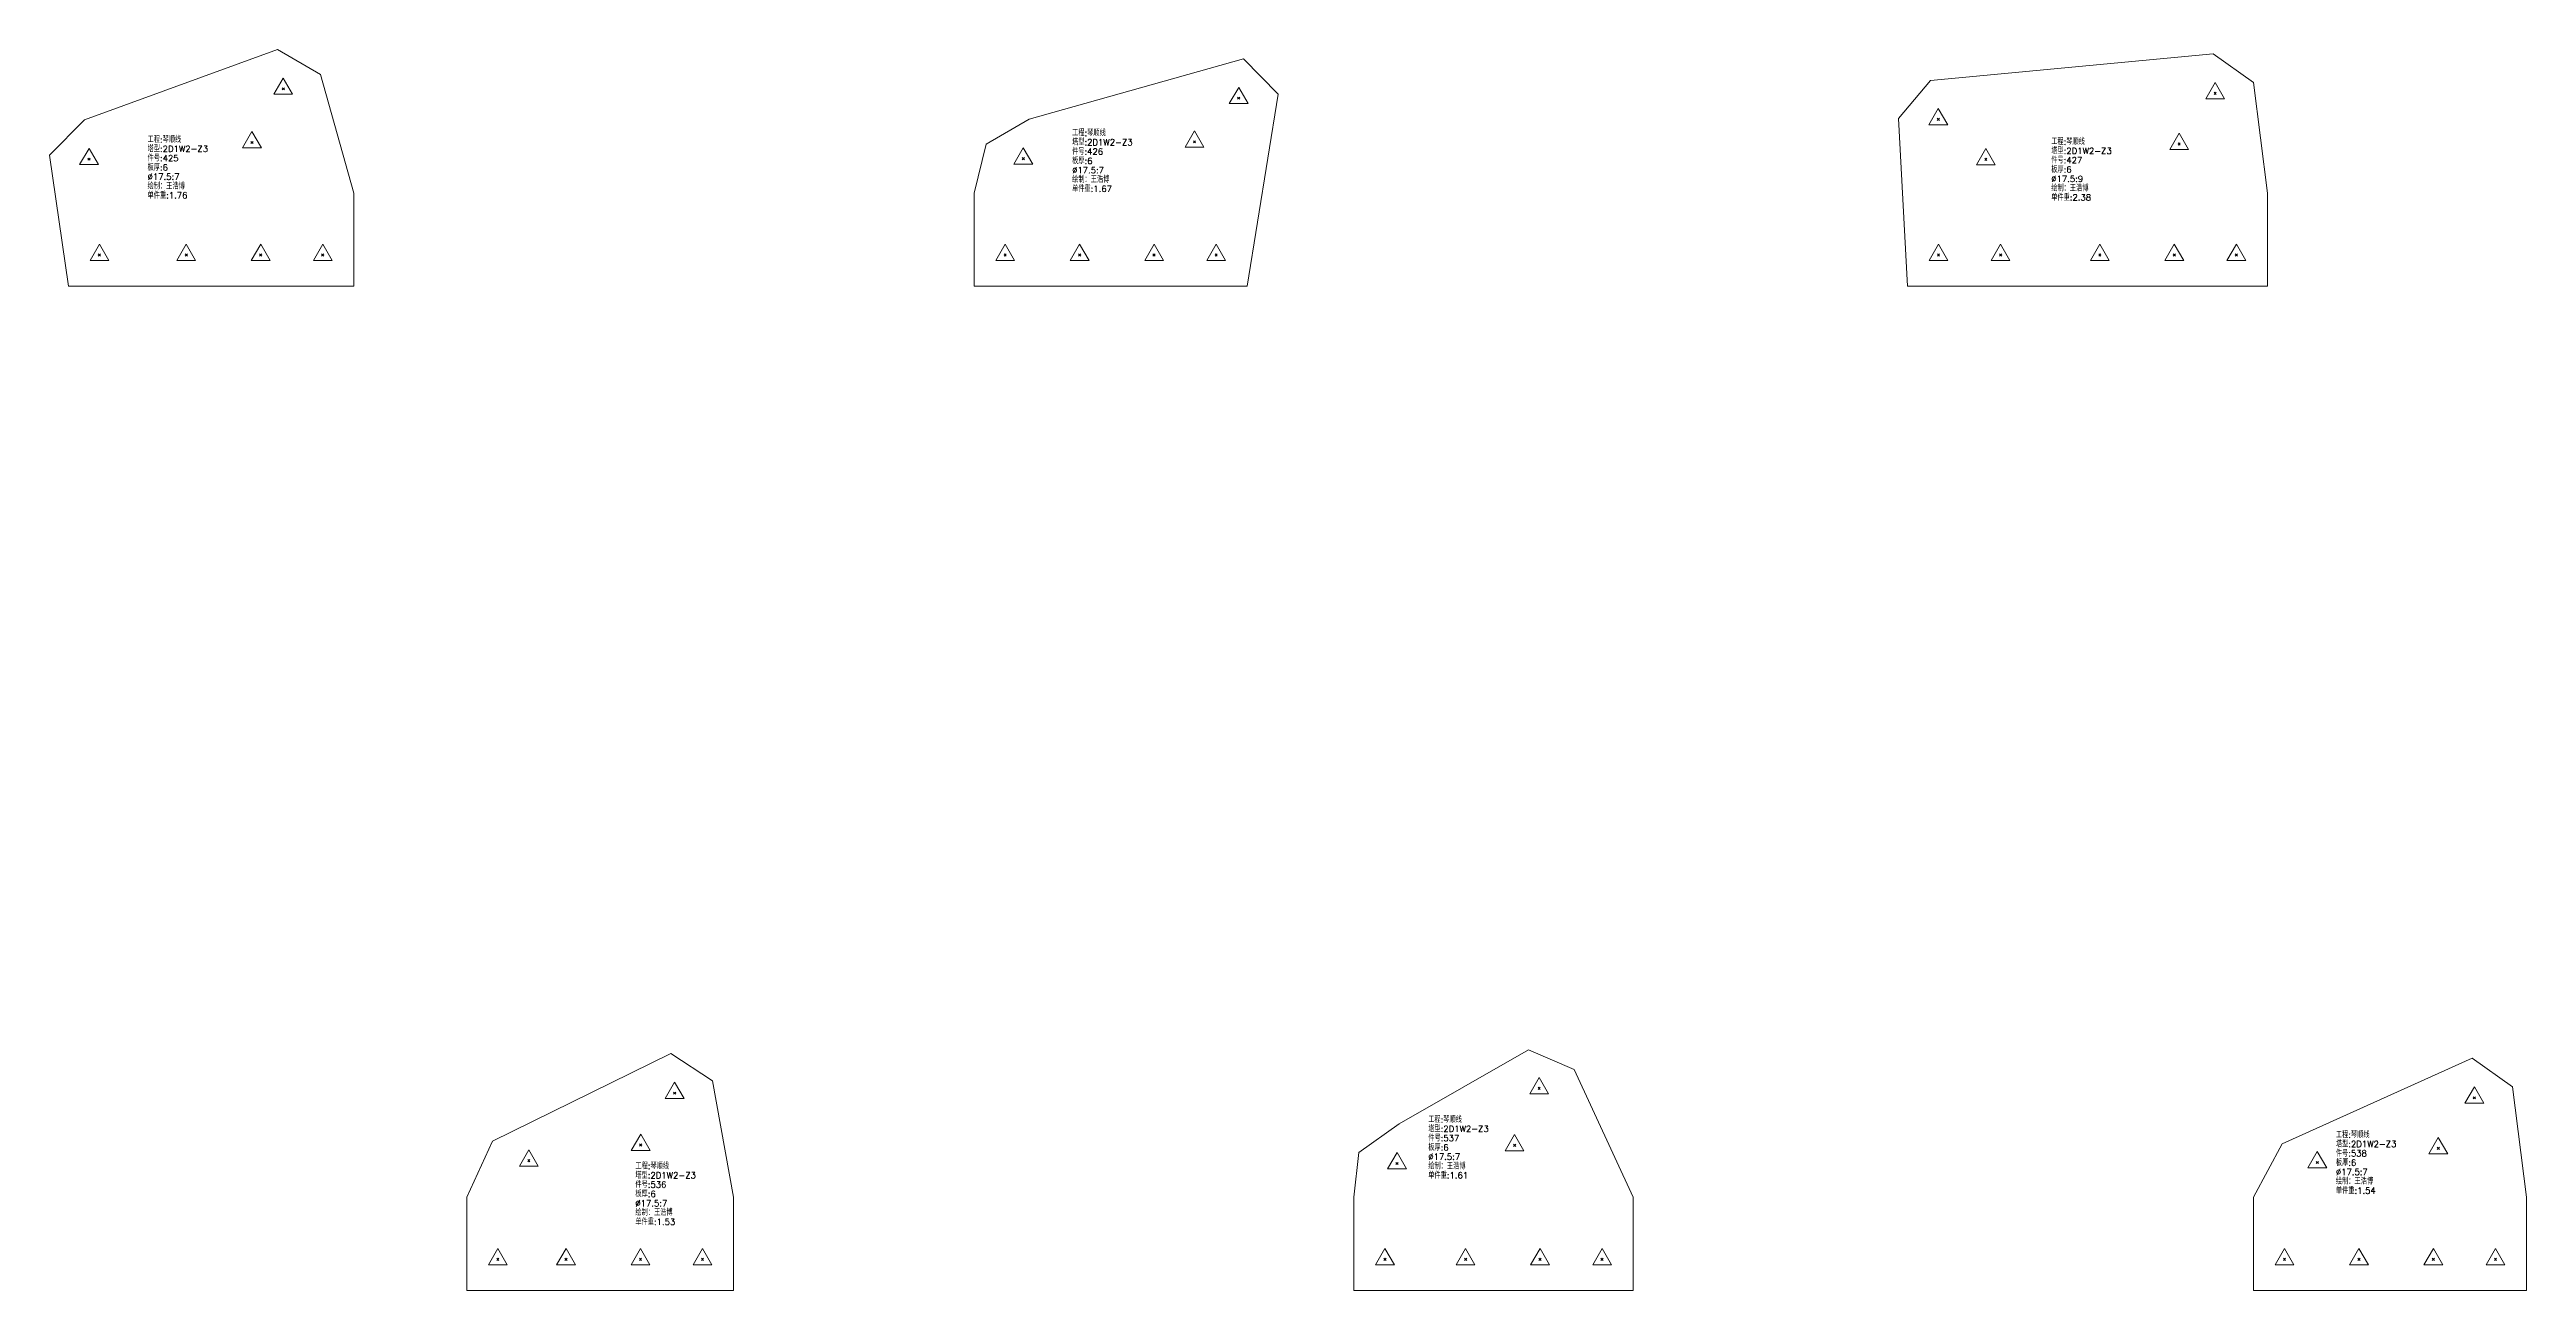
# Model space of a CAD drawing. Extents: x -580 to 8755, y 0 to 14723.
# Drawn here: x 4211 to 6207, y 7821 to 8821 of the extents above; entities that cross this region are included whole.
import ezdxf
from ezdxf.enums import TextEntityAlignment as Align

# ---------------------------------------------------------------- set-up
doc = ezdxf.new("R2010")
doc.units = 0
doc.header["$MEASUREMENT"] = 0
doc.layers.add('1', color=7, linetype='CONTINUOUS', lineweight=25)
doc.styles.get("Standard").update_dxf_attribs({"font": 'simplex.shx', "width": 0.7, "height": 3, "bigfont": 'gbhzfs.shx'})

msp = doc.modelspace()

# ---------------------------------------------------------------- linework, layer by layer
at = {"layer": '1', "color": 7, "linetype": 'Continuous', "lineweight": 18}
for p, q in [((4394.22896, 8820.69803), (4238.6022, 8764.18715)), ((4428.76894, 8800.52405), (4394.22896, 8820.69803)), ((5172.67939, 8813.32259), (4999.98595, 8764.55776)), ((5200.75678, 8784.83295), (5172.67939, 8813.32259)), ((5954.15164, 8817.37659), (5726.47959, 8795.89592)), ((5986.70863, 8794.13777), (5954.15164, 8817.37659)), ((4455.71604, 8705.1811), (4428.76894, 8800.52405)), ((5175.71604, 8630.1811), (5200.75678, 8784.83295)), ((5726.47959, 8795.89592), (5700.75678, 8765.26363)), ((5997.95062, 8705.1811), (5986.70863, 8794.13777)), ((4238.6022, 8764.18715), (4210.5248, 8735.69751)), ((4999.98595, 8764.55776), (4965.44596, 8744.38378)), ((5700.75678, 8765.26363), (5707.95062, 8630.1811)), ((4965.44596, 8744.38378), (4955.71604, 8705.1811)), ((4210.5248, 8735.69751), (4225.71604, 8630.1811)), ((4455.71604, 8630.1811), (4455.71604, 8705.1811)), ((4955.71604, 8705.1811), (4955.71604, 8630.1811)), ((5997.95062, 8630.1811), (5997.95062, 8705.1811)), ((4225.71604, 8630.1811), (4455.71604, 8630.1811)), ((4955.71604, 8630.1811), (5175.71604, 8630.1811)), ((5707.95062, 8630.1811), (5997.95062, 8630.1811)), ((4711.22848, 8012.12473), (4567.43595, 7941.5196)), ((4744.71245, 7990.24269), (4711.22848, 8012.12473)), ((5402.51975, 8014.98933), (5298.26222, 7955.57767)), ((5439.26693, 7999.18919), (5402.51975, 8014.98933)), ((6163.06895, 8008.45942), (6009.94372, 7939.47502)), ((6195.61157, 7985.20049), (6163.06895, 8008.45942)), ((4761.7677, 7896.32033), (4744.71245, 7990.24269)), ((5486.7677, 7896.32033), (5439.26693, 7999.18919)), ((6206.7677, 7896.32033), (6195.61157, 7985.20049)), ((5298.26222, 7955.57767), (5265.7196, 7932.31874)), ((4567.43595, 7941.5196), (4546.7677, 7896.32033)), ((5265.7196, 7932.31874), (5261.7677, 7896.32033)), ((6009.94372, 7939.47502), (5986.7677, 7896.32033)), ((4546.7677, 7896.32033), (4546.7677, 7821.32033)), ((4761.7677, 7821.32033), (4761.7677, 7896.32033)), ((5261.7677, 7896.32033), (5261.7677, 7821.32033)), ((5486.7677, 7821.32033), (5486.7677, 7896.32033)), ((5986.7677, 7896.32033), (5986.7677, 7821.32033)), ((6206.7677, 7821.32033), (6206.7677, 7896.32033)), ((4546.7677, 7821.32033), (4761.7677, 7821.32033)), ((5261.7677, 7821.32033), (5486.7677, 7821.32033)), ((5986.7677, 7821.32033), (6206.7677, 7821.32033))]:
    msp.add_line(p, q, dxfattribs=at)
at = {"layer": '1', "color": 7, "linetype": 'Continuous', "lineweight": 13}
for p, q in [((4398.89021, 8797.77356), (4391.31271, 8784.64856)), ((4391.31271, 8784.64856), (4406.46771, 8784.64856)), ((4398.01521, 8788.14856), (4399.76521, 8789.89856)), ((4399.76521, 8788.14856), (4398.01521, 8789.89856)), ((4406.46771, 8784.64856), (4398.89021, 8797.77356)), ((5168.91206, 8790.27939), (5161.33456, 8777.15439)), ((5176.48956, 8777.15439), (5168.91206, 8790.27939)), ((5955.90588, 8794.15905), (5948.32838, 8781.03405)), ((5955.03088, 8784.53405), (5956.78088, 8786.28405)), ((5956.78088, 8784.53405), (5955.03088, 8786.28405)), ((5963.48338, 8781.03405), (5955.90588, 8794.15905)), ((5161.33456, 8777.15439), (5176.48956, 8777.15439)), ((5168.03706, 8780.65439), (5169.78706, 8782.40439)), ((5169.78706, 8780.65439), (5168.03706, 8782.40439)), ((5732.76337, 8773.25302), (5725.18587, 8760.12802)), ((5731.88837, 8763.62802), (5733.63837, 8765.37802)), ((5733.63837, 8763.62802), (5731.88837, 8765.37802)), ((5740.34087, 8760.12802), (5732.76337, 8773.25302)), ((5948.32838, 8781.03405), (5963.48338, 8781.03405)), ((4373.67274, 8754.59857), (4366.09524, 8741.47357)), ((4372.79774, 8744.97357), (4374.54774, 8746.72357)), ((4374.54774, 8744.97357), (4372.79774, 8746.72357)), ((4381.25024, 8741.47357), (4373.67274, 8754.59857)), ((5133.30001, 8755.18264), (5125.72251, 8742.05764)), ((5132.42501, 8745.55764), (5134.17501, 8747.30764)), ((5134.17501, 8745.55764), (5132.42501, 8747.30764)), ((5140.87751, 8742.05764), (5133.30001, 8755.18264)), ((5725.18587, 8760.12802), (5740.34087, 8760.12802)), ((5926.85737, 8753.46283), (5919.27987, 8740.33783)), ((5925.98237, 8743.83783), (5927.73237, 8745.58783)), ((5927.73237, 8743.83783), (5925.98237, 8745.58783)), ((5934.43487, 8740.33783), (5926.85737, 8753.46283)), ((4242.36953, 8741.14396), (4234.79203, 8728.01896)), ((4234.79203, 8728.01896), (4249.94703, 8728.01896)), ((4241.49453, 8731.51896), (4243.24453, 8733.26896)), ((4243.24453, 8731.51896), (4241.49453, 8733.26896)), ((4249.94703, 8728.01896), (4242.36953, 8741.14396)), ((4366.09524, 8741.47357), (4381.25024, 8741.47357)), ((4995.32467, 8741.63331), (4987.74717, 8728.50831)), ((4987.74717, 8728.50831), (5002.90217, 8728.50831)), ((4994.44967, 8732.00831), (4996.19967, 8733.75831)), ((4996.19967, 8732.00831), (4994.44967, 8733.75831)), ((5002.90217, 8728.50831), (4995.32467, 8741.63331)), ((5125.72251, 8742.05764), (5140.87751, 8742.05764)), ((5771.05374, 8741.09952), (5763.47624, 8727.97452)), ((5763.47624, 8727.97452), (5778.63124, 8727.97452)), ((5770.17874, 8731.47452), (5771.92874, 8733.22452)), ((5771.92874, 8731.47452), (5770.17874, 8733.22452)), ((5778.63124, 8727.97452), (5771.05374, 8741.09952)), ((5919.27987, 8740.33783), (5934.43487, 8740.33783)), ((4250.71604, 8663.9311), (4243.13854, 8650.8061)), ((4258.29354, 8650.8061), (4250.71604, 8663.9311)), ((4320.71604, 8663.9311), (4313.13854, 8650.8061)), ((4328.29354, 8650.8061), (4320.71604, 8663.9311)), ((4380.71604, 8663.9311), (4373.13854, 8650.8061)), ((4388.29354, 8650.8061), (4380.71604, 8663.9311)), ((4430.71604, 8663.9311), (4423.13854, 8650.8061)), ((4438.29354, 8650.8061), (4430.71604, 8663.9311)), ((4980.71604, 8663.9311), (4973.13854, 8650.8061)), ((4988.29354, 8650.8061), (4980.71604, 8663.9311)), ((5040.71604, 8663.9311), (5033.13854, 8650.8061)), ((5048.29354, 8650.8061), (5040.71604, 8663.9311)), ((5100.71604, 8663.9311), (5093.13854, 8650.8061)), ((5108.29354, 8650.8061), (5100.71604, 8663.9311)), ((5150.71604, 8663.9311), (5143.13854, 8650.8061)), ((5158.29354, 8650.8061), (5150.71604, 8663.9311)), ((5732.95062, 8663.9311), (5725.37312, 8650.8061)), ((5740.52812, 8650.8061), (5732.95062, 8663.9311)), ((5782.95062, 8663.9311), (5775.37312, 8650.8061)), ((5790.52812, 8650.8061), (5782.95062, 8663.9311)), ((5862.95062, 8663.9311), (5855.37312, 8650.8061)), ((5870.52812, 8650.8061), (5862.95062, 8663.9311)), ((5922.95062, 8663.9311), (5915.37312, 8650.8061)), ((5930.52812, 8650.8061), (5922.95062, 8663.9311)), ((5972.95062, 8663.9311), (5965.37312, 8650.8061)), ((5980.52812, 8650.8061), (5972.95062, 8663.9311)), ((4243.13854, 8650.8061), (4258.29354, 8650.8061)), ((4249.84104, 8654.3061), (4251.59104, 8656.0561)), ((4251.59104, 8654.3061), (4249.84104, 8656.0561)), ((4313.13854, 8650.8061), (4328.29354, 8650.8061)), ((4319.84104, 8654.3061), (4321.59104, 8656.0561)), ((4321.59104, 8654.3061), (4319.84104, 8656.0561)), ((4373.13854, 8650.8061), (4388.29354, 8650.8061)), ((4379.84104, 8654.3061), (4381.59104, 8656.0561)), ((4381.59104, 8654.3061), (4379.84104, 8656.0561)), ((4423.13854, 8650.8061), (4438.29354, 8650.8061)), ((4429.84104, 8654.3061), (4431.59104, 8656.0561)), ((4431.59104, 8654.3061), (4429.84104, 8656.0561)), ((4973.13854, 8650.8061), (4988.29354, 8650.8061)), ((4979.84104, 8654.3061), (4981.59104, 8656.0561)), ((4981.59104, 8654.3061), (4979.84104, 8656.0561)), ((5033.13854, 8650.8061), (5048.29354, 8650.8061)), ((5039.84104, 8654.3061), (5041.59104, 8656.0561)), ((5041.59104, 8654.3061), (5039.84104, 8656.0561)), ((5093.13854, 8650.8061), (5108.29354, 8650.8061)), ((5099.84104, 8654.3061), (5101.59104, 8656.0561)), ((5101.59104, 8654.3061), (5099.84104, 8656.0561)), ((5143.13854, 8650.8061), (5158.29354, 8650.8061)), ((5149.84104, 8654.3061), (5151.59104, 8656.0561)), ((5151.59104, 8654.3061), (5149.84104, 8656.0561)), ((5725.37312, 8650.8061), (5740.52812, 8650.8061)), ((5732.07562, 8654.3061), (5733.82562, 8656.0561)), ((5733.82562, 8654.3061), (5732.07562, 8656.0561)), ((5775.37312, 8650.8061), (5790.52812, 8650.8061)), ((5782.07562, 8654.3061), (5783.82562, 8656.0561)), ((5783.82562, 8654.3061), (5782.07562, 8656.0561)), ((5855.37312, 8650.8061), (5870.52812, 8650.8061)), ((5862.07562, 8654.3061), (5863.82562, 8656.0561)), ((5863.82562, 8654.3061), (5862.07562, 8656.0561)), ((5915.37312, 8650.8061), (5930.52812, 8650.8061)), ((5922.07562, 8654.3061), (5923.82562, 8656.0561)), ((5923.82562, 8654.3061), (5922.07562, 8656.0561)), ((5965.37312, 8650.8061), (5980.52812, 8650.8061)), ((5972.07562, 8654.3061), (5973.82562, 8656.0561)), ((5973.82562, 8654.3061), (5972.07562, 8656.0561)), ((4714.29419, 7989.00623), (4706.71669, 7975.88123)), ((4721.87169, 7975.88123), (4714.29419, 7989.00623)), ((5411.01825, 7992.87228), (5403.44075, 7979.74728)), ((5410.14325, 7983.24728), (5411.89325, 7984.99728)), ((5411.89325, 7983.24728), (5410.14325, 7984.99728)), ((5418.59575, 7979.74728), (5411.01825, 7992.87228)), ((6164.80342, 7985.24082), (6157.22592, 7972.11582)), ((6172.38092, 7972.11582), (6164.80342, 7985.24082)), ((4706.71669, 7975.88123), (4721.87169, 7975.88123)), ((4713.41919, 7979.38123), (4715.16919, 7981.13123)), ((4715.16919, 7979.38123), (4713.41919, 7981.13123)), ((5403.44075, 7979.74728), (5418.59575, 7979.74728)), ((6157.22592, 7972.11582), (6172.38092, 7972.11582)), ((6163.92842, 7975.61582), (6165.67842, 7977.36582)), ((6165.67842, 7975.61582), (6163.92842, 7977.36582)), ((4686.94165, 7947.15126), (4679.36415, 7934.02626)), ((4694.51915, 7934.02626), (4686.94165, 7947.15126)), ((5391.26807, 7946.93829), (5383.69057, 7933.81329)), ((5398.84557, 7933.81329), (5391.26807, 7946.93829)), ((4596.8312, 7934.6197), (4589.2537, 7921.4947)), ((4595.9562, 7924.9947), (4597.7062, 7926.7447)), ((4597.7062, 7924.9947), (4595.9562, 7926.7447)), ((4604.4087, 7921.4947), (4596.8312, 7934.6197)), ((4679.36415, 7934.02626), (4694.51915, 7934.02626)), ((4686.06665, 7937.52626), (4687.81665, 7939.27626)), ((4687.81665, 7937.52626), (4686.06665, 7939.27626)), ((5296.52774, 7932.35907), (5288.95024, 7919.23407)), ((5304.10524, 7919.23407), (5296.52774, 7932.35907)), ((5383.69057, 7933.81329), (5398.84557, 7933.81329)), ((5390.39307, 7937.31329), (5392.14307, 7939.06329)), ((5392.14307, 7937.31329), (5390.39307, 7939.06329)), ((6038.1924, 7933.1581), (6030.6149, 7920.0331)), ((6037.3174, 7923.5331), (6039.0674, 7925.2831)), ((6039.0674, 7923.5331), (6037.3174, 7925.2831)), ((6045.7699, 7920.0331), (6038.1924, 7933.1581)), ((6135.72977, 7944.56255), (6128.15227, 7931.43755)), ((6128.15227, 7931.43755), (6143.30727, 7931.43755)), ((6134.85477, 7934.93755), (6136.60477, 7936.68755)), ((6136.60477, 7934.93755), (6134.85477, 7936.68755)), ((6143.30727, 7931.43755), (6135.72977, 7944.56255)), ((4589.2537, 7921.4947), (4604.4087, 7921.4947)), ((5288.95024, 7919.23407), (5304.10524, 7919.23407)), ((5295.65274, 7922.73407), (5297.40274, 7924.48407)), ((5297.40274, 7922.73407), (5295.65274, 7924.48407)), ((6030.6149, 7920.0331), (6045.7699, 7920.0331)), ((4571.7677, 7855.07033), (4564.1902, 7841.94533)), ((4570.8927, 7845.44533), (4572.6427, 7847.19533)), ((4572.6427, 7845.44533), (4570.8927, 7847.19533)), ((4579.3452, 7841.94533), (4571.7677, 7855.07033)), ((4626.7677, 7855.07033), (4619.1902, 7841.94533)), ((4625.8927, 7845.44533), (4627.6427, 7847.19533)), ((4627.6427, 7845.44533), (4625.8927, 7847.19533)), ((4634.3452, 7841.94533), (4626.7677, 7855.07033)), ((4686.7677, 7855.07033), (4679.1902, 7841.94533)), ((4685.8927, 7845.44533), (4687.6427, 7847.19533)), ((4687.6427, 7845.44533), (4685.8927, 7847.19533)), ((4694.3452, 7841.94533), (4686.7677, 7855.07033)), ((4736.7677, 7855.07033), (4729.1902, 7841.94533)), ((4735.8927, 7845.44533), (4737.6427, 7847.19533)), ((4737.6427, 7845.44533), (4735.8927, 7847.19533)), ((4744.3452, 7841.94533), (4736.7677, 7855.07033)), ((5286.7677, 7855.07033), (5279.1902, 7841.94533)), ((5285.8927, 7845.44533), (5287.6427, 7847.19533)), ((5287.6427, 7845.44533), (5285.8927, 7847.19533)), ((5294.3452, 7841.94533), (5286.7677, 7855.07033)), ((5351.7677, 7855.07033), (5344.1902, 7841.94533)), ((5350.8927, 7845.44533), (5352.6427, 7847.19533)), ((5352.6427, 7845.44533), (5350.8927, 7847.19533)), ((5359.3452, 7841.94533), (5351.7677, 7855.07033)), ((5411.7677, 7855.07033), (5404.1902, 7841.94533)), ((5410.8927, 7845.44533), (5412.6427, 7847.19533)), ((5412.6427, 7845.44533), (5410.8927, 7847.19533)), ((5419.3452, 7841.94533), (5411.7677, 7855.07033)), ((5461.7677, 7855.07033), (5454.1902, 7841.94533)), ((5460.8927, 7845.44533), (5462.6427, 7847.19533)), ((5462.6427, 7845.44533), (5460.8927, 7847.19533)), ((5469.3452, 7841.94533), (5461.7677, 7855.07033)), ((6011.7677, 7855.07033), (6004.1902, 7841.94533)), ((6010.8927, 7845.44533), (6012.6427, 7847.19533)), ((6012.6427, 7845.44533), (6010.8927, 7847.19533)), ((6019.3452, 7841.94533), (6011.7677, 7855.07033)), ((6071.7677, 7855.07033), (6064.1902, 7841.94533)), ((6070.8927, 7845.44533), (6072.6427, 7847.19533)), ((6072.6427, 7845.44533), (6070.8927, 7847.19533)), ((6079.3452, 7841.94533), (6071.7677, 7855.07033)), ((6131.7677, 7855.07033), (6124.1902, 7841.94533)), ((6130.8927, 7845.44533), (6132.6427, 7847.19533)), ((6132.6427, 7845.44533), (6130.8927, 7847.19533)), ((6139.3452, 7841.94533), (6131.7677, 7855.07033)), ((6181.7677, 7855.07033), (6174.1902, 7841.94533)), ((6180.8927, 7845.44533), (6182.6427, 7847.19533)), ((6182.6427, 7845.44533), (6180.8927, 7847.19533)), ((6189.3452, 7841.94533), (6181.7677, 7855.07033)), ((4564.1902, 7841.94533), (4579.3452, 7841.94533)), ((4619.1902, 7841.94533), (4634.3452, 7841.94533)), ((4679.1902, 7841.94533), (4694.3452, 7841.94533)), ((4729.1902, 7841.94533), (4744.3452, 7841.94533)), ((5279.1902, 7841.94533), (5294.3452, 7841.94533)), ((5344.1902, 7841.94533), (5359.3452, 7841.94533)), ((5404.1902, 7841.94533), (5419.3452, 7841.94533)), ((5454.1902, 7841.94533), (5469.3452, 7841.94533)), ((6004.1902, 7841.94533), (6019.3452, 7841.94533)), ((6064.1902, 7841.94533), (6079.3452, 7841.94533)), ((6124.1902, 7841.94533), (6139.3452, 7841.94533)), ((6174.1902, 7841.94533), (6189.3452, 7841.94533))]:
    msp.add_line(p, q, dxfattribs=at)

# ---------------------------------------------------------------- texts
at = {"layer": '1', "color": 7, "linetype": 'Continuous', "lineweight": 18}
for s, p in [('塔型:2D1W2-Z3', (4289.52468, 8736.75536)), ('工程:琴顺线', (4289.52468, 8744.25536)), ('塔型:2D1W2-Z3', (5034.64067, 8742.06764)), ('工程:琴顺线', (5034.64067, 8749.56764)), ('工程:琴顺线', (5823.75796, 8742.59463)), ('件号:425', (4289.52468, 8729.25536)), ('板厚:6', (4289.52468, 8721.75536)), ('件号:426', (5034.64067, 8734.56764)), ('板厚:6', (5034.64067, 8727.06764)), ('%%c17.5:7', (5034.64067, 8719.56764)), ('件号:427', (5823.75796, 8727.59463)), ('板厚:6', (5823.75796, 8720.09463)), ('塔型:2D1W2-Z3', (5823.75796, 8735.09463)), ('绘制：王浩博', (4289.52468, 8706.75536)), ('单件重:1.76', (4289.52468, 8699.25536)), ('%%c17.5:7', (4289.52468, 8714.25536)), ('绘制：王浩博', (5034.64067, 8712.06764)), ('单件重:1.67', (5034.64067, 8704.56764)), ('绘制：王浩博', (5823.75796, 8705.09463)), ('单件重:2.38', (5823.75796, 8697.59463)), ('%%c17.5:9', (5823.75796, 8712.59463)), ('件号:537', (5321.67196, 7939.97062)), ('塔型:2D1W2-Z3', (5321.67196, 7947.47062)), ('工程:琴顺线', (5321.67196, 7954.97062)), ('工程:琴顺线', (6053.17196, 7942.70567)), ('板厚:6', (5321.67196, 7932.47062)), ('%%c17.5:7', (5321.67196, 7924.97062)), ('件号:538', (6053.17196, 7927.70567)), ('板厚:6', (6053.17196, 7920.20567)), ('塔型:2D1W2-Z3', (6053.17196, 7935.20567)), ('件号:536', (4682.67196, 7902.53832)), ('塔型:2D1W2-Z3', (4682.67196, 7910.03832)), ('工程:琴顺线', (4682.67196, 7917.53832)), ('绘制：王浩博', (5321.67196, 7917.47062)), ('单件重:1.61', (5321.67196, 7909.97062)), ('绘制：王浩博', (6053.17196, 7905.20567)), ('%%c17.5:7', (6053.17196, 7912.70567)), ('板厚:6', (4682.67196, 7895.03832)), ('绘制：王浩博', (4682.67196, 7880.03832)), ('%%c17.5:7', (4682.67196, 7887.53832)), ('单件重:1.54', (6053.17196, 7897.70567)), ('单件重:1.53', (4682.67196, 7872.53832))]:
    msp.add_text(s, height=5, dxfattribs=at).set_placement(p, align=Align.BOTTOM_LEFT)

doc.saveas('drawing.dxf')
